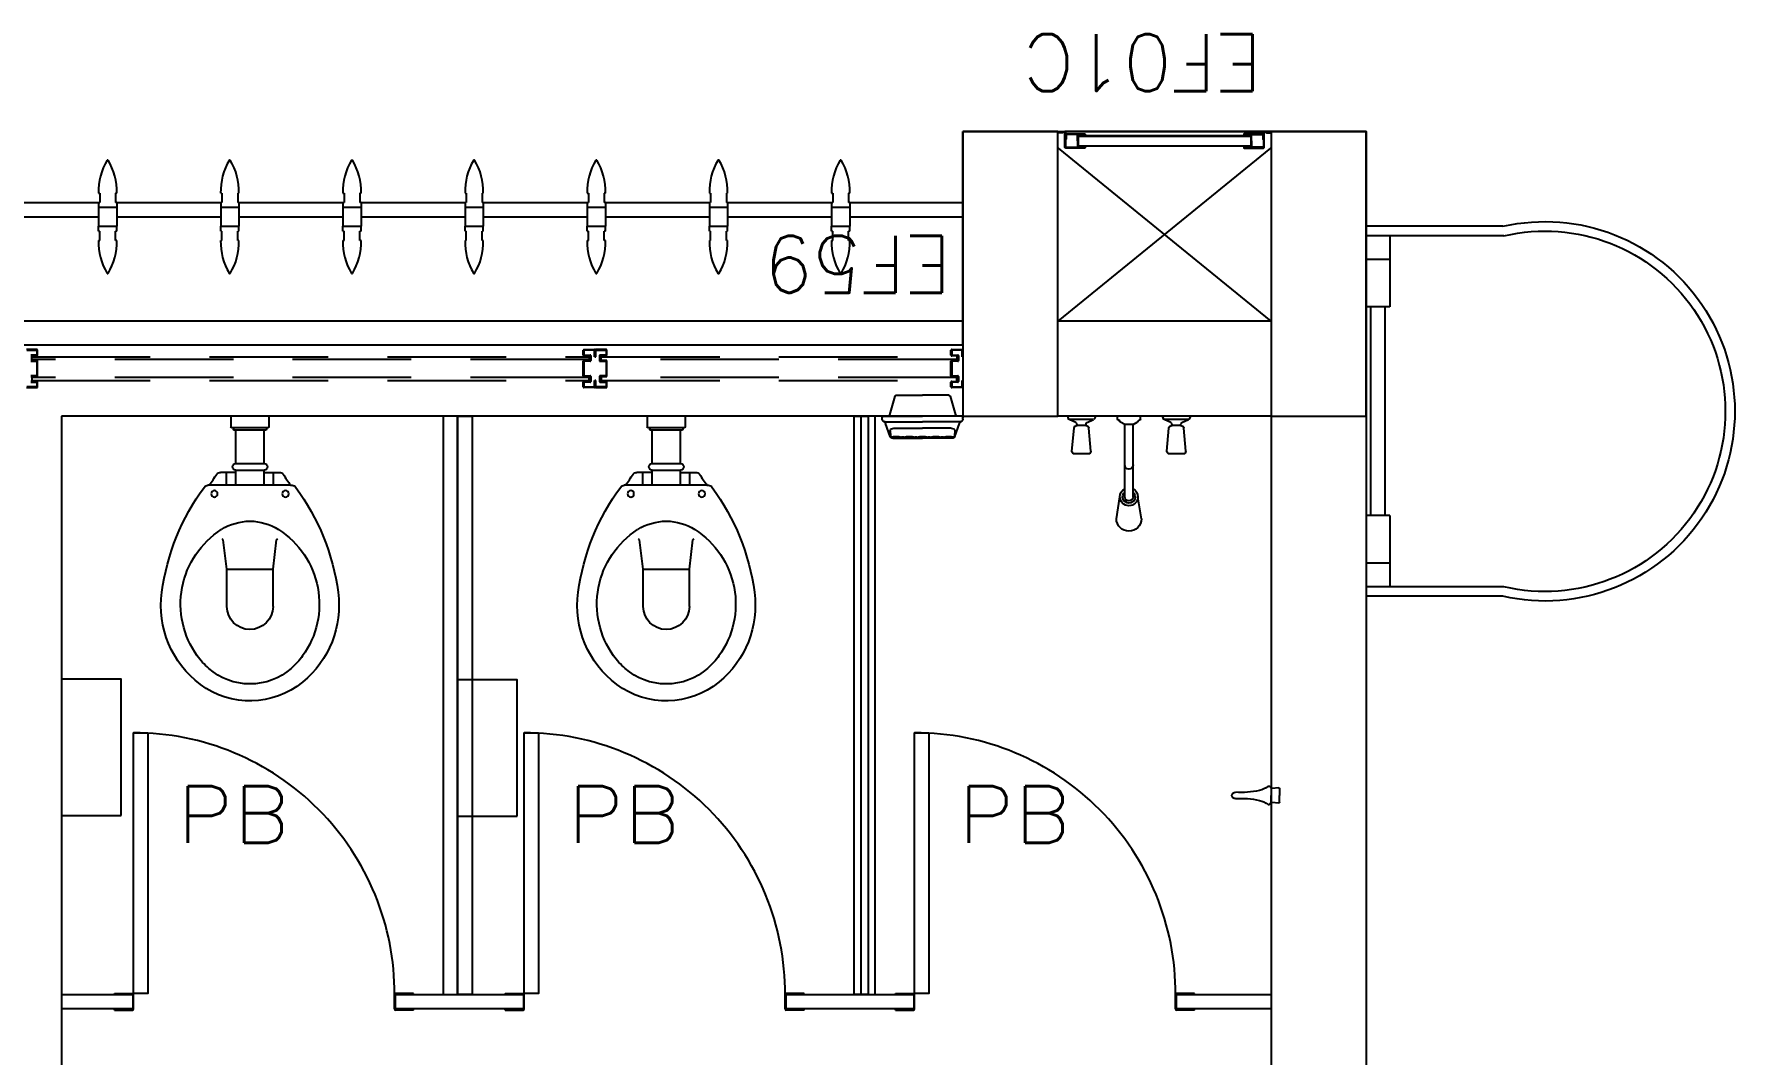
# Model space of a CAD drawing. Header units: millimetres. Extents: x 2046 to 2564, y 885 to 1120.
# Drawn here: x 2274.904 to 2278.511, y 936.356 to 938.507 of the extents above; entities that cross this region are included whole.
import ezdxf

# ---------------------------------------------------------------- set-up
doc = ezdxf.new("R2010")
doc.units = ezdxf.units.MM
doc.header["$LTSCALE"] = 10
doc.linetypes.add('HIDDEN', pattern=[0.375, 0.25, -0.125])
for name, color, linetype in [('AR-ALV', 2, 'Continuous'), ('AR-BRISES', 2, 'Continuous'), ('AR-DIVISÓRIAS', 2, 'Continuous'), ('AR-ESQ', 1, 'Continuous'), ('AR-ESTC', 3, 'Continuous'), ('AR-LOUCAS', 1, 'Continuous'), ('AR-LOUÇAS', 1, 'Continuous'), ('AR-PORTA', 1, 'Continuous'), ('AR-SHAFT', 1, 'Continuous'), ('BR-PAINEL', 1, 'Continuous'), ('BR-SUPORTE', 1, 'Continuous'), ('DT-ESQ-PERFIL CADEIRA-C', 2, 'Continuous'), ('DT-ESQ-PERFIL CADEIRA-V', 1, 'Continuous'), ('DT-ESQ-VENEZIANA-C', 1, 'Continuous'), ('DT-ESQ-VENEZIANA-V', 1, 'Continuous'), ('DT-ESQ-VIDRO-PROJ', 1, 'HIDDEN'), ('DT-TXTESQ', 2, 'Continuous'), ('DT-TXTMOD', 1, 'Continuous'), ('DV- VISTA', 2, 'Continuous'), ('DV-TEXTO', 2, 'Continuous'), ('EQUIPAMENTO', 2, 'Continuous'), ('mov', 1, 'Continuous'), ('PM-TXT', 2, 'Continuous'), ('pm1', 2, 'Continuous'), ('pm2', 1, 'Continuous'), ('WC1', 1, 'Continuous'), ('WC2', 1, 'Continuous'), ('WC3', 1, 'Continuous')]:
    doc.layers.add(name, color=color, linetype=linetype)
doc.styles.add('S10', font='simplex.shx', dxfattribs={"height": 0.1})
doc.styles.add('S12', font='simplex.shx', dxfattribs={"width": 1.1, "height": 0.12})

# ---------------------------------------------------------------- blocks, each defined once
blk = doc.blocks.new('BR-MODULO8')
at = {"layer": 'BR-PAINEL'}
for p, q in [((-1.8217, 0.27), (-1.8192, 0.27)), ((-1.8192, 0.27), (-1.8192, 0.25)), ((-1.7858, 0.27), (-1.7858, 0.25)), ((-1.7833, 0.27), (-1.7858, 0.27)), ((-1.5642, 0.27), (-1.5617, 0.27)), ((-1.5617, 0.27), (-1.5617, 0.25)), ((-1.5283, 0.27), (-1.5283, 0.25)), ((-1.5258, 0.27), (-1.5283, 0.27)), ((-1.3067, 0.27), (-1.3042, 0.27)), ((-1.3042, 0.27), (-1.3042, 0.25)), ((-1.2708, 0.27), (-1.2708, 0.25)), ((-1.2683, 0.27), (-1.2708, 0.27)), ((-1.0492, 0.27), (-1.0467, 0.27)), ((-1.0467, 0.27), (-1.0467, 0.25)), ((-1.0133, 0.27), (-1.0133, 0.25)), ((-1.0108, 0.27), (-1.0133, 0.27)), ((-0.7917, 0.27), (-0.7892, 0.27)), ((-0.7892, 0.27), (-0.7892, 0.25)), ((-0.7558, 0.27), (-0.7558, 0.25)), ((-0.7533, 0.27), (-0.7558, 0.27)), ((-0.5342, 0.27), (-0.5317, 0.27)), ((-0.5317, 0.27), (-0.5317, 0.25)), ((-0.4958, 0.27), (-0.4983, 0.27)), ((-0.4983, 0.27), (-0.4983, 0.25)), ((-0.2767, 0.27), (-0.2742, 0.27)), ((-0.2742, 0.27), (-0.2742, 0.25)), ((-0.2408, 0.27), (-0.2408, 0.25)), ((-0.2383, 0.27), (-0.2408, 0.27)), ((-1.8217, 0.25), (-1.8217, 0.24)), ((-1.8217, 0.25), (-1.8192, 0.25)), ((-1.8217, 0.24), (-1.7833, 0.24)), ((-1.8217, 0.24), (-1.8217, 0.2)), ((-1.7833, 0.25), (-1.7858, 0.25)), ((-1.7833, 0.25), (-1.7833, 0.24)), ((-1.7833, 0.24), (-1.7833, 0.2)), ((-1.5642, 0.25), (-1.5642, 0.24)), ((-1.5642, 0.25), (-1.5617, 0.25)), ((-1.5642, 0.24), (-1.5258, 0.24)), ((-1.5642, 0.24), (-1.5642, 0.2)), ((-1.5258, 0.25), (-1.5283, 0.25)), ((-1.5258, 0.25), (-1.5258, 0.24)), ((-1.5258, 0.24), (-1.5258, 0.2)), ((-1.3067, 0.25), (-1.3067, 0.24)), ((-1.3067, 0.25), (-1.3042, 0.25)), ((-1.3067, 0.24), (-1.2683, 0.24)), ((-1.3067, 0.24), (-1.3067, 0.2)), ((-1.2683, 0.25), (-1.2708, 0.25)), ((-1.2683, 0.25), (-1.2683, 0.24)), ((-1.2683, 0.24), (-1.2683, 0.2)), ((-1.0492, 0.25), (-1.0492, 0.24)), ((-1.0492, 0.25), (-1.0467, 0.25)), ((-1.0492, 0.24), (-1.0108, 0.24)), ((-1.0492, 0.24), (-1.0492, 0.2)), ((-1.0108, 0.25), (-1.0133, 0.25)), ((-1.0108, 0.25), (-1.0108, 0.24)), ((-1.0108, 0.24), (-1.0108, 0.2)), ((-0.7917, 0.25), (-0.7917, 0.24)), ((-0.7917, 0.25), (-0.7892, 0.25)), ((-0.7917, 0.24), (-0.7533, 0.24)), ((-0.7917, 0.24), (-0.7917, 0.2)), ((-0.7533, 0.25), (-0.7558, 0.25)), ((-0.7533, 0.25), (-0.7533, 0.24)), ((-0.7533, 0.24), (-0.7533, 0.2)), ((-0.5342, 0.25), (-0.5317, 0.25)), ((-0.5342, 0.25), (-0.5342, 0.24)), ((-0.5342, 0.24), (-0.5342, 0.2)), ((-0.5342, 0.24), (-0.4958, 0.24)), ((-0.4958, 0.25), (-0.4983, 0.25)), ((-0.4958, 0.25), (-0.4958, 0.24)), ((-0.4958, 0.24), (-0.4958, 0.2)), ((-0.2767, 0.25), (-0.2767, 0.24)), ((-0.2767, 0.25), (-0.2742, 0.25)), ((-0.2767, 0.24), (-0.2383, 0.24)), ((-0.2767, 0.24), (-0.2767, 0.2)), ((-0.2383, 0.25), (-0.2408, 0.25)), ((-0.2383, 0.25), (-0.2383, 0.24)), ((-0.2383, 0.24), (-0.2383, 0.2)), ((-1.8217, 0.2), (-1.7833, 0.2)), ((-1.8217, 0.19), (-1.8217, 0.2)), ((-1.8217, 0.19), (-1.8192, 0.19)), ((-1.8192, 0.17), (-1.8192, 0.19)), ((-1.7833, 0.19), (-1.7858, 0.19)), ((-1.7858, 0.17), (-1.7858, 0.19)), ((-1.7833, 0.19), (-1.7833, 0.2)), ((-1.5642, 0.2), (-1.5258, 0.2)), ((-1.5642, 0.19), (-1.5642, 0.2)), ((-1.5642, 0.19), (-1.5617, 0.19)), ((-1.5617, 0.17), (-1.5617, 0.19)), ((-1.5258, 0.19), (-1.5283, 0.19)), ((-1.5283, 0.17), (-1.5283, 0.19)), ((-1.5258, 0.19), (-1.5258, 0.2)), ((-1.3067, 0.2), (-1.2683, 0.2)), ((-1.3067, 0.19), (-1.3067, 0.2)), ((-1.3067, 0.19), (-1.3042, 0.19)), ((-1.3042, 0.17), (-1.3042, 0.19)), ((-1.2683, 0.19), (-1.2708, 0.19)), ((-1.2708, 0.17), (-1.2708, 0.19)), ((-1.2683, 0.19), (-1.2683, 0.2)), ((-1.0492, 0.2), (-1.0108, 0.2)), ((-1.0492, 0.19), (-1.0492, 0.2)), ((-1.0492, 0.19), (-1.0467, 0.19)), ((-1.0467, 0.17), (-1.0467, 0.19)), ((-1.0108, 0.19), (-1.0133, 0.19)), ((-1.0133, 0.17), (-1.0133, 0.19)), ((-1.0108, 0.19), (-1.0108, 0.2)), ((-0.7917, 0.2), (-0.7533, 0.2)), ((-0.7917, 0.19), (-0.7917, 0.2)), ((-0.7917, 0.19), (-0.7892, 0.19)), ((-0.7892, 0.17), (-0.7892, 0.19)), ((-0.7533, 0.19), (-0.7558, 0.19)), ((-0.7558, 0.17), (-0.7558, 0.19)), ((-0.7533, 0.19), (-0.7533, 0.2)), ((-0.5342, 0.19), (-0.5342, 0.2)), ((-0.5342, 0.2), (-0.4958, 0.2)), ((-0.5342, 0.19), (-0.5317, 0.19)), ((-0.5317, 0.17), (-0.5317, 0.19)), ((-0.4983, 0.17), (-0.4983, 0.19)), ((-0.4958, 0.19), (-0.4983, 0.19)), ((-0.4958, 0.19), (-0.4958, 0.2)), ((-0.2767, 0.2), (-0.2383, 0.2)), ((-0.2767, 0.19), (-0.2767, 0.2)), ((-0.2767, 0.19), (-0.2742, 0.19)), ((-0.2742, 0.17), (-0.2742, 0.19)), ((-0.2383, 0.19), (-0.2408, 0.19)), ((-0.2408, 0.17), (-0.2408, 0.19)), ((-0.2383, 0.19), (-0.2383, 0.2)), ((-1.8217, 0.17), (-1.8192, 0.17)), ((-1.7833, 0.17), (-1.7858, 0.17)), ((-1.5642, 0.17), (-1.5617, 0.17)), ((-1.5258, 0.17), (-1.5283, 0.17)), ((-1.3067, 0.17), (-1.3042, 0.17)), ((-1.2683, 0.17), (-1.2708, 0.17)), ((-1.0492, 0.17), (-1.0467, 0.17)), ((-1.0108, 0.17), (-1.0133, 0.17)), ((-0.7917, 0.17), (-0.7892, 0.17)), ((-0.7533, 0.17), (-0.7558, 0.17)), ((-0.5342, 0.17), (-0.5317, 0.17)), ((-0.4958, 0.17), (-0.4983, 0.17)), ((-0.2767, 0.17), (-0.2742, 0.17)), ((-0.2383, 0.17), (-0.2408, 0.17))]:
    blk.add_line(p, q, dxfattribs=at)
for centre, radius, start, end in [((-1.6967, 0.2739), 0.1251, 148.4721, 181.772), ((-1.8025, 0.3387), 0.001, 37.1012, 142.8988), ((-1.9083, 0.2739), 0.1251, 358.228, 31.5279), ((-1.4392, 0.2739), 0.1251, 148.4721, 181.772), ((-1.545, 0.3387), 0.001, 37.1012, 142.8988), ((-1.6508, 0.2739), 0.1251, 358.228, 31.5279), ((-1.1817, 0.2739), 0.1251, 148.4721, 181.772), ((-1.2875, 0.3387), 0.001, 37.1012, 142.8988), ((-1.3933, 0.2739), 0.1251, 358.228, 31.5279), ((-0.9242, 0.2739), 0.1251, 148.4721, 181.772), ((-1.03, 0.3387), 0.001, 37.1012, 142.8988), ((-1.1358, 0.2739), 0.1251, 358.228, 31.5279), ((-0.6667, 0.2739), 0.1251, 148.4721, 181.772), ((-0.7725, 0.3387), 0.001, 37.1012, 142.8988), ((-0.8783, 0.2739), 0.1251, 358.228, 31.5279), ((-0.4092, 0.2739), 0.1251, 148.4721, 181.772), ((-0.515, 0.3387), 0.001, 37.1012, 142.8988), ((-0.6208, 0.2739), 0.1251, 358.228, 31.5279), ((-0.1517, 0.2739), 0.1251, 148.4721, 181.772), ((-0.2575, 0.3387), 0.001, 37.1012, 142.8988), ((-0.3633, 0.2739), 0.1251, 358.228, 31.5279), ((-1.6967, 0.1661), 0.1251, 178.228, 211.5279), ((-1.9083, 0.1661), 0.1251, 328.4721, 1.772), ((-1.4392, 0.1661), 0.1251, 178.228, 211.5279), ((-1.6508, 0.1661), 0.1251, 328.4721, 1.772), ((-1.1817, 0.1661), 0.1251, 178.228, 211.5279), ((-1.3933, 0.1661), 0.1251, 328.4721, 1.772), ((-0.9242, 0.1661), 0.1251, 178.228, 211.5279), ((-1.1358, 0.1661), 0.1251, 328.4721, 1.772), ((-0.6667, 0.1661), 0.1251, 178.228, 211.5279), ((-0.8783, 0.1661), 0.1251, 328.4721, 1.772), ((-0.4092, 0.1661), 0.1251, 178.228, 211.5279), ((-0.6208, 0.1661), 0.1251, 328.4721, 1.772), ((-0.1517, 0.1661), 0.1251, 178.228, 211.5279), ((-0.3633, 0.1661), 0.1251, 328.4721, 1.772), ((-1.8025, 0.1013), 0.001, 217.1012, 322.8988), ((-1.545, 0.1013), 0.001, 217.1012, 322.8988), ((-1.2875, 0.1013), 0.001, 217.1012, 322.8988), ((-1.03, 0.1013), 0.001, 217.1012, 322.8988), ((-0.7725, 0.1013), 0.001, 217.1012, 322.8988), ((-0.515, 0.1013), 0.001, 217.1012, 322.8988), ((-0.2575, 0.1013), 0.001, 217.1012, 322.8988)]:
    blk.add_arc(centre, radius, start, end, dxfattribs=at)
at = {"layer": 'BR-SUPORTE'}
for p, q in [((-2.0408, 0.25), (-1.8192, 0.25)), ((-2.0408, 0.22), (-1.8217, 0.22)), ((-1.7833, 0.25), (-1.5617, 0.25)), ((-1.7833, 0.22), (-1.5642, 0.22)), ((-1.5258, 0.25), (-1.3042, 0.25)), ((-1.5258, 0.22), (-1.3067, 0.22)), ((-1.2683, 0.25), (-1.0467, 0.25)), ((-1.2683, 0.22), (-1.0492, 0.22)), ((-1.0108, 0.25), (-0.7892, 0.25)), ((-1.0108, 0.22), (-0.7917, 0.22)), ((-0.7533, 0.25), (-0.5317, 0.25)), ((-0.7533, 0.22), (-0.5342, 0.22)), ((-0.4958, 0.25), (-0.2742, 0.25)), ((-0.4958, 0.22), (-0.2767, 0.22)), ((-0.2383, 0.25), (0, 0.25)), ((-0.2383, 0.22), (0, 0.22))]:
    blk.add_line(p, q, dxfattribs=at)
blk = doc.blocks.new('CABD-01p')
at = {"layer": 'WC1', "linetype": 'Continuous', "ltscale": 2.5}
for p, q in [((-0.016, 0.0155), (-0.0146, 0.0017)), ((-0.0149, 0), (0, 0)), ((-0.0142, 0.0175), (0, 0.0175)), ((0.0142, 0.0175), (0, 0.0175)), ((0.0149, 0), (0, 0)), ((0.016, 0.0155), (0.0146, 0.0017)), ((-0.0186, -0.0025), (-0.0159, -0.0009)), ((0.0186, -0.0025), (0.0159, -0.0009))]:
    blk.add_line(p, q, dxfattribs=at)
for centre, radius, start, end in [((-0.0142, 0.0157), 0.0018, 91.2466, 185.8606), ((-0.0173, 0.0014), 0.00271, 301.0917, 5.6913), ((0.0142, 0.0157), 0.0018, 354.1394, 88.7534), ((0.0173, 0.0014), 0.0027, 174.0971, 238.7968), ((-0.0172, -0.0049), 0.0027, 121.1387, 218.6898), ((-0.0544, -0.0346), 0.0449, 12.3103, 38.6321), ((-0.1863, -0.0635), 0.18, 356.1294, 12.3598), ((0.1863, -0.0635), 0.18, 167.6402, 183.8706), ((0.0544, -0.0346), 0.0449, 141.3679, 167.6897), ((0.0172, -0.0049), 0.0027, 321.3102, 58.8613), ((0, -0.0762), 0.00675, 176.1474, 269.4678), ((0, -0.0762), 0.00675, 270.5322, 3.8526)]:
    blk.add_arc(centre, radius, start, end, dxfattribs=at)
blk = doc.blocks.new('DV4')
at = {"layer": 'DV- VISTA'}
blk.add_lwpolyline([(0.03, 0), (0.03, -1.22), (0, -1.22), (0, 0)], close=True, dxfattribs=at)
at = {"layer": 'DV-TEXTO', "style": 'S12'}
for tag, p, flags in [('ACABAMENTO', (0.3815, -0.3084), 3), ('CANTONEIRA', (0.5815, -0.3084), 3), ('DIVISÓRIA', (-0.0185, -0.3084), 2), ('TAMANHO', (0.1815, -0.3084), 3)]:
    blk.add_attdef(tag, p, '', height=0.12, rotation=90, dxfattribs=dict(at, flags=flags))
blk = doc.blocks.new('SBNT-01p')
at = {"layer": 'WC1', "linetype": 'Continuous', "ltscale": 2.5}
for p, q in [((-0.0581, 0.0418), (-0.0694, 0.0022)), ((-0.0552, 0.044), (0, 0.044)), ((0.0552, 0.044), (0, 0.044)), ((0.0581, 0.0418), (0.0694, 0.0022)), ((-0.0851, -0.006), (-0.0851, -0.004)), ((-0.0811, 0), (-0.0723, 0)), ((-0.0791, -0.012), (0, -0.012)), ((-0.0684, -0.043), (-0.0777, -0.016)), ((-0.0723, 0), (0, 0)), ((-0.0682, -0.0311), (-0.0674, -0.0415)), ((-0.0607, -0.026), (0, -0.026)), ((0.0723, 0), (0, 0)), ((0.0791, -0.012), (0, -0.012)), ((0.0607, -0.026), (0, -0.026)), ((0.0682, -0.0311), (0.0674, -0.0415)), ((0.0684, -0.043), (0.0777, -0.016)), ((0.0811, 0), (0.0723, 0)), ((0.0851, -0.006), (0.0851, -0.004)), ((-0.0628, -0.047), (0, -0.047)), ((0.0628, -0.047), (0, -0.047))]:
    blk.add_line(p, q, dxfattribs=at)
for centre, radius, start, end in [((-0.0552, 0.041), 0.00301, 90.1551, 164.1481), ((0.0552, 0.041), 0.00301, 15.8018, 89.8435), ((-0.081, -0.004), 0.00401, 90.1428, 180), ((-0.0723, 0.003), 0.00299, 269.9005, 344.0925), ((0.0723, 0.003), 0.003, 195.9572, 270.1008), ((-0.0791, -0.006), 0.006, 178.1828, 270.0649), ((-0.0853, -0.0186), 0.008, 19.0332, 63.6886), ((-0.0642, -0.0307), 0.004, 111.8465, 186.4416), ((-0.0607, -0.0395), 0.0135, 90.138, 111.9015), ((0.0607, -0.0395), 0.0135, 68.2235, 89.9698), ((0.0642, -0.0307), 0.004, 353.5122, 68.1432), ((0.0853, -0.0186), 0.008, 116.3192, 161.0393), ((0.0791, -0.006), 0.006, 269.9351, 1.8172), ((0.081, -0.004), 0.00401, 360, 89.8536), ((-0.0628, -0.041), 0.00599, 198.9151, 270.0458), ((-0.0614, -0.041), 0.006, 184.2344, 269.98), ((0.0614, -0.041), 0.006, 270.0199, 355.7005), ((0.0628, -0.041), 0.00599, 269.9505, 341.0588)]:
    blk.add_arc(centre, radius, start, end, dxfattribs=at)
at = {"layer": 'WC2', "linetype": 'Continuous', "ltscale": 2.5}
for centre, radius, start, end in [((-0.056, -0.093), 0.05, 76.4972, 101.9921), ((-0.042, -0.0348), 0.00987, 256.368, 283.7343), ((-0.028, -0.093), 0.05, 76.4973, 103.482), ((-0.014, -0.0348), 0.00987, 256.368, 283.7343), ((0.0001, -0.0935), 0.0506, 90.1604, 103.5085), ((-0.0001, -0.0935), 0.0506, 76.5339, 89.8802), ((0.014, -0.0348), 0.00987, 256.368, 283.7343), ((0.028, -0.093), 0.05, 76.4973, 103.482), ((0.042, -0.0348), 0.00987, 256.368, 283.7343), ((0.056, -0.0931), 0.0501, 77.876, 103.4612)]:
    blk.add_arc(centre, radius, start, end, dxfattribs=at)
blk = doc.blocks.new('PPLR-01p')
at = {"layer": 'WC1'}
blk.add_lwpolyline([(-0.1435, 0.126), (0.1435, 0.126), (0.1435, 0), (-0.1435, 0), (-0.1435, 0.126)], dxfattribs=at)
blk = doc.blocks.new('escada tipo marinheiro')
at = {"layer": 'EQUIPAMENTO'}
for p, q in [((-0.3382, 0.0101), (-0.05, 0.0101)), ((-0.05, 0.0101), (-0.05, -0.16)), ((-0.3405, -0.01), (-0.05, -0.01)), ((-0.1, -0.01), (-0.1, -0.16)), ((-0.1, -0.06), (-0.05, -0.06)), ((-0.1, -0.16), (-0.05, -0.16)), ((-0.09, -0.6), (-0.09, -0.16)), ((-0.06, -0.6), (-0.06, -0.16)), ((-0.1, -0.6), (-0.05, -0.6)), ((-0.1, -0.6), (-0.1, -0.75)), ((-0.05, -0.6), (-0.05, -0.77)), ((-0.1, -0.7), (-0.05, -0.7)), ((-0.3405, -0.75), (-0.05, -0.75)), ((-0.3382, -0.77), (-0.05, -0.77))]:
    blk.add_line(p, q, dxfattribs=at)
for radius, start, end in [(0.4, 77.1777, 282.8223), (0.38, 76.8427, 283.1573)]:
    blk.add_arc((-0.427, -0.38), radius, start, end, dxfattribs=at)
blk = doc.blocks.new('CHVR-01P')
at = {"layer": 'WC1'}
for p, q in [((-0.08, 0.114), (-0.08, 0.086)), ((-0.074, 0.12), (-0.0254, 0.1155)), ((-0.02, 0.1096), (-0.0176, 0.1096)), ((-0.0139, 0.1119), (-0.0077, 0.1257)), ((-0.0015, 0.129), (-0.0052, 0.1279)), ((-0.074, 0.08), (-0.0254, 0.0845)), ((-0.02, 0.0904), (-0.0176, 0.0904)), ((-0.0139, 0.0881), (-0.0077, 0.0743)), ((-0.0015, 0.071), (-0.0052, 0.0721)), ((-0.2165, 0.0264), (-0.1704, 0.0189)), ((-0.1704, 0.0088), (-0.1537, 0.0088)), ((-0.1537, 0.0088), (-0.0176, 0.0088)), ((-0.0176, 0.0088), (-0.0133, 0.0174)), ((-0.0131, 0.0178), (-0.0132, 0.0176)), ((-0.0126, 0.0182), (-0.0088, 0.0206)), ((-0.0088, 0.0222), (-0.0088, 0.0206)), ((-0.0068, 0.0242), (0, 0.0242)), ((-0.2165, -0.0264), (-0.1704, -0.0189)), ((-0.1704, -0.0088), (-0.1537, -0.0088)), ((-0.1537, -0.0088), (-0.0176, -0.0088)), ((-0.0176, -0.0088), (-0.0133, -0.0174)), ((-0.0131, -0.0178), (-0.0132, -0.0176)), ((-0.0126, -0.0182), (-0.0088, -0.0206)), ((-0.0088, -0.0206), (-0.0088, -0.0222)), ((-0.0068, -0.0242), (0, -0.0242)), ((-0.0015, -0.071), (-0.0052, -0.0721)), ((-0.08, -0.086), (-0.08, -0.114)), ((-0.074, -0.08), (-0.0254, -0.0845)), ((-0.02, -0.0904), (-0.0176, -0.0904)), ((-0.0139, -0.0881), (-0.0077, -0.0743)), ((-0.074, -0.12), (-0.0254, -0.1155)), ((-0.02, -0.1096), (-0.0176, -0.1096)), ((-0.0139, -0.1119), (-0.0077, -0.1257)), ((-0.0015, -0.129), (-0.0052, -0.1279))]:
    blk.add_line(p, q, dxfattribs=at)
for centre, radius, start, end in [((-0.074, 0.114), 0.006, 90, 180), ((-0.026, 0.1096), 0.006, 0, 84.4007), ((-0.0176, 0.1136), 0.004, 270, 335.6127), ((-0.004, 0.1241), 0.004, 107.5303, 155.6127), ((-0.001, 0.1282), 0.001, 0, 122.0054), ((-0.074, 0.086), 0.006, 180, 270), ((-0.026, 0.0904), 0.006, 275.5993, 0), ((-0.0176, 0.0864), 0.004, 24.3873, 90), ((-0.004, 0.0759), 0.004, 204.3873, 252.4697), ((-0.001, 0.0718), 0.001, 237.9946, 0), ((0, 0.07), 0.000002, 180, 270), ((-0.2165, 0), 0.0264, 90, 270), ((-0.1704, 0), 0.0189, 90, 270), ((-0.1704, 0), 0.0088, 90, 270), ((-0.1704, 0), 0.0189, 27.7177, 90), ((-0.0115, 0.0165), 0.002, 122.7806, 153.4349), ((-0.0068, 0.0222), 0.002, 90, 180), ((-0.1704, 0), 0.0189, 270, 332.2823), ((-0.0115, -0.0165), 0.002, 206.5651, 237.2194), ((-0.0068, -0.0222), 0.002, 180, 270), ((-0.004, -0.0759), 0.004, 107.5303, 155.6127), ((-0.001, -0.0718), 0.001, 0, 122.0054), ((-0.074, -0.086), 0.006, 90, 180), ((-0.026, -0.0904), 0.006, 0, 84.4007), ((-0.0176, -0.0864), 0.004, 270, 335.6127), ((-0.074, -0.114), 0.006, 180, 270), ((-0.026, -0.1096), 0.006, 275.5993, 0), ((-0.0176, -0.1136), 0.004, 24.3873, 90), ((-0.004, -0.1241), 0.004, 204.3873, 252.4697), ((-0.001, -0.1282), 0.001, 237.9946, 0), ((0, -0.13), 0.000002, 180, 270)]:
    blk.add_arc(centre, radius, start, end, dxfattribs=at)
at = {"layer": 'WC2'}
for p, q in [((-0.02, 0.1096), (-0.02, 0.0904)), ((-0.0077, 0.1257), (-0.0077, 0.0743)), ((-0.0176, 0.0088), (-0.0176, -0.0088)), ((-0.02, -0.0904), (-0.02, -0.1096)), ((-0.0077, -0.0743), (-0.0077, -0.1257))]:
    blk.add_line(p, q, dxfattribs=at)
for centre, radius, start, end in [((-0.1704, 0), 0.0132, 41.8103, 318.1897), ((-0.1031, 0), 0.0088, 90, 270)]:
    blk.add_arc(centre, radius, start, end, dxfattribs=at)
blk = doc.blocks.new('DV12')
at = {"layer": 'DV- VISTA'}
blk.add_lwpolyline([(0.03, 0.2), (0.03, 0), (0, 0), (0, 0.2)], close=True, dxfattribs=at)
at = {"layer": 'DV-TEXTO', "style": 'S12'}
for tag, p, flags in [('ACABAMENTO', (0.3798, -0.0006), 3), ('CANTONEIRA', (0.5798, -0.0006), 3), ('DIVISÓRIA', (-0.0202, -0.0006), 2), ('TAMANHO', (0.1798, -0.0006), 3)]:
    blk.add_attdef(tag, p, '', height=0.12, rotation=90, dxfattribs=dict(at, flags=flags))
blk = doc.blocks.new('DV9')
at = {"layer": 'DV- VISTA'}
blk.add_lwpolyline([(0.27, -0.03), (0, -0.03), (0, 0), (0.27, 0)], close=True, dxfattribs=at)
at = {"layer": 'DV-TEXTO', "style": 'S12'}
for tag, p, flags in [('DIVISÓRIA', (0.0161, 0.0342), 2), ('TAMANHO', (0.0161, -0.1658), 3), ('ACABAMENTO', (0.0161, -0.3658), 3), ('CANTONEIRA', (0.0161, -0.5658), 3)]:
    blk.add_attdef(tag, p, '', height=0.12, dxfattribs=dict(at, flags=flags))
blk = doc.blocks.new('DV3')
at = {"layer": 'DV- VISTA'}
blk.add_lwpolyline([(0.03, 0), (0.03, -0.15), (0, -0.15), (0, 0)], close=True, dxfattribs=at)
at = {"layer": 'DV-TEXTO', "style": 'S12'}
for tag, p, flags in [('ACABAMENTO', (0.3798, -0.2006), 3), ('CANTONEIRA', (0.5798, -0.2006), 3), ('DIVISÓRIA', (-0.0202, -0.2006), 2), ('TAMANHO', (0.1798, -0.2006), 3)]:
    blk.add_attdef(tag, p, '', height=0.12, rotation=90, dxfattribs=dict(at, flags=flags))
blk = doc.blocks.new('pb55-gr-01p')
at = {"layer": 'mov'}
blk.add_arc((0.0015, 0.0172), 0.55, 359.7335, 90, dxfattribs=at)
at = {"layer": 'pm1'}
blk.add_lwpolyline([(0.0315, 0.5673), (0.0315, 0.0172), (0.0015, 0.0172), (0.0015, 0.5673)], close=True, dxfattribs=at)
at = {"layer": 'pm2'}
for p, q in [((-0.0385, 0.0172), (-0.0008, 0.0172)), ((-0.0385, 0.0158), (-0.0385, 0.0172)), ((-0.0008, 0.0158), (-0.0385, 0.0158)), ((0, 0.015), (0, -0.015)), ((0.0015, -0.0152), (0.0015, 0.015)), ((0.5515, -0.0152), (0.5515, 0.015)), ((0.553, 0.015), (0.553, -0.015)), ((0.5915, 0.0172), (0.5537, 0.0172)), ((0.5537, 0.0158), (0.5915, 0.0158)), ((0.5915, 0.0158), (0.5915, 0.0172)), ((-0.001, -0.016), (-0.0385, -0.016)), ((-0.0385, -0.0175), (-0.0385, -0.016)), ((-0.0385, -0.0175), (-0.0008, -0.0175)), ((0.5915, -0.0175), (0.5537, -0.0175)), ((0.554, -0.016), (0.5915, -0.016)), ((0.5915, -0.0175), (0.5915, -0.016))]:
    blk.add_line(p, q, dxfattribs=at)
for centre, radius, start, end in [((-0.0008, 0.015), 0.00225, 0, 90), ((-0.0008, 0.015), 0.00075, 0, 90), ((0.5537, 0.015), 0.00225, 90, 180), ((0.5537, 0.015), 0.00075, 90, 180), ((-0.001, -0.015), 0.001, 270, 0), ((-0.0008, -0.0152), 0.00225, 270, 0), ((0.5537, -0.0152), 0.00225, 180, 270), ((0.554, -0.015), 0.001, 180, 270)]:
    blk.add_arc(centre, radius, start, end, dxfattribs=at)
at = {"layer": 'PM-TXT', "style": 'S12', "width": 1.1}
blk.add_attdef('PM', (0.0929, 0.3347), '', height=0.12, dxfattribs=at)
at = {"layer": 'PM-TXT', "style": 'S12', "width": 1.1, "flags": 1}
for tag, p in [('LARGURA', (0.0929, 0.1347)), ('GRANITO', (0.0929, -0.0653)), ('VISOR', (0.0929, -0.2653)), ('FERRAGEM', (0.0929, -0.4653))]:
    blk.add_attdef(tag, p, '', height=0.12, dxfattribs=at)
blk = doc.blocks.new('EF59-P')
at = {"layer": 'DT-ESQ-VIDRO-PROJ', "ltscale": 0.1}
for points in [[(0.025, -0.1285), (0.025, -0.1385, -0.414214), (0.0235, -0.14), (0.0015, -0.14, -0.414214), (0, -0.1385), (0, -0.125), (0.0015, -0.125), (0.0015, -0.138, 0.414214), (0.002, -0.1385), (0.023, -0.1385, 0.414214), (0.0235, -0.138), (0.0235, -0.1285), (0.0105, -0.1285, -0.414214), (0.009, -0.127), (0.009, -0.117, -0.414214), (0.0105, -0.1155), (0.0235, -0.1155), (0.0235, -0.0845), (0.0105, -0.0845, -0.414214), (0.009, -0.083), (0.009, -0.073, -0.414214), (0.0105, -0.0715), (0.0235, -0.0715), (0.0235, -0.062, 0.414214), (0.023, -0.0615), (0.002, -0.0615, 0.414214), (0.0015, -0.062), (0.0015, -0.075), (0, -0.075), (0, -0.0615, -0.414214), (0.0015, -0.06), (0.0235, -0.06, -0.414214), (0.025, -0.0615), (0.025, -0.0715, -0.414214), (0.0235, -0.073), (0.0105, -0.073), (0.0105, -0.083), (0.0235, -0.083), (0.0235, -0.083, -0.414214), (0.025, -0.0845), (0.025, -0.1155, -0.414214), (0.0235, -0.117), (0.0235, -0.117), (0.0105, -0.117), (0.0105, -0.127), (0.0235, -0.127, -0.414214)], [(0.75, -0.1285), (0.75, -0.1385, 0.414214), (0.7515, -0.14), (0.7735, -0.14, 0.414214), (0.775, -0.1385), (0.775, -0.125), (0.7735, -0.125), (0.7735, -0.138, -0.414214), (0.773, -0.1385), (0.752, -0.1385, -0.414214), (0.7515, -0.138), (0.7515, -0.1285), (0.7645, -0.1285, 0.414214), (0.766, -0.127), (0.766, -0.117, 0.414214), (0.7645, -0.1155), (0.7515, -0.1155), (0.7515, -0.0845), (0.7645, -0.0845, 0.414214), (0.766, -0.083), (0.766, -0.073, 0.414214), (0.7645, -0.0715), (0.7515, -0.0715), (0.7515, -0.062, -0.414214), (0.752, -0.0615), (0.773, -0.0615, -0.414214), (0.7735, -0.062), (0.7735, -0.075), (0.775, -0.075), (0.775, -0.0615, 0.414214), (0.7735, -0.06), (0.7515, -0.06, 0.414214), (0.75, -0.0615), (0.75, -0.0715, 0.414214), (0.7515, -0.073), (0.7645, -0.073), (0.7645, -0.083), (0.7515, -0.083), (0.7515, -0.083, 0.414214), (0.75, -0.0845), (0.75, -0.1155, 0.414214), (0.7515, -0.117), (0.7515, -0.117), (0.7645, -0.117), (0.7645, -0.127), (0.7515, -0.127, 0.414214)], [(0.8, -0.1285), (0.8, -0.1385, -0.414214), (0.7985, -0.14), (0.7765, -0.14, -0.414214), (0.775, -0.1385), (0.775, -0.125), (0.7765, -0.125), (0.7765, -0.138, 0.414214), (0.777, -0.1385), (0.798, -0.1385, 0.414214), (0.7985, -0.138), (0.7985, -0.1285), (0.7855, -0.1285, -0.414214), (0.784, -0.127), (0.784, -0.117, -0.414214), (0.7855, -0.1155), (0.7985, -0.1155), (0.7985, -0.0845), (0.7855, -0.0845, -0.414214), (0.784, -0.083), (0.784, -0.073, -0.414214), (0.7855, -0.0715), (0.7985, -0.0715), (0.7985, -0.062, 0.414214), (0.798, -0.0615), (0.777, -0.0615, 0.414214), (0.7765, -0.062), (0.7765, -0.075), (0.775, -0.075), (0.775, -0.0615, -0.414214), (0.7765, -0.06), (0.7985, -0.06, -0.414214), (0.8, -0.0615), (0.8, -0.0715, -0.414214), (0.7985, -0.073), (0.7855, -0.073), (0.7855, -0.083), (0.7985, -0.083), (0.7985, -0.083, -0.414214), (0.8, -0.0845), (0.8, -0.1155, -0.414214), (0.7985, -0.117), (0.7985, -0.117), (0.7855, -0.117), (0.7855, -0.127), (0.7985, -0.127, -0.414214)]]:
    blk.add_lwpolyline(points, format="xyb", close=True, dxfattribs=at)
for points in [[(1.973, -0.1385), (1.952, -0.1385, -0.414214), (1.9515, -0.138), (1.9515, -0.1285), (1.9645, -0.1285, 0.414214)], [(1.9645, -0.1155), (1.9515, -0.1155), (1.9515, -0.0845), (1.9645, -0.0845, 0.414214)], [(1.9645, -0.0715), (1.9515, -0.0715), (1.9515, -0.062, -0.414214), (1.952, -0.0615), (1.973, -0.0615, -0.414214)], [(1.9735, -0.06), (1.9515, -0.06, 0.414214), (1.95, -0.0615), (1.95, -0.0715, 0.414214), (1.9515, -0.073), (1.9645, -0.073)], [(1.9645, -0.083), (1.9515, -0.083), (1.9515, -0.083, 0.414214), (1.95, -0.0845), (1.95, -0.1155, 0.414214), (1.9515, -0.117), (1.9515, -0.117), (1.9645, -0.117)], [(1.9645, -0.127), (1.9515, -0.127, 0.414214), (1.95, -0.1285), (1.95, -0.1385, 0.414214), (1.9515, -0.14), (1.9735, -0.14, 0.414214)]]:
    blk.add_lwpolyline(points, format="xyb", dxfattribs=at)
for points in [[(0.7625, -0.081), (0.7625, -0.075), (0.0125, -0.075), (0.0125, -0.081)], [(1.9625, -0.081), (1.9625, -0.075), (0.7875, -0.075), (0.7875, -0.081)], [(0.7625, -0.119), (0.7625, -0.125), (0.0125, -0.125), (0.0125, -0.119)], [(1.9625, -0.119), (1.9625, -0.125), (0.7875, -0.125), (0.7875, -0.119)]]:
    blk.add_lwpolyline(points, close=True, dxfattribs=at)
at = {"layer": 'DT-TXTESQ', "ltscale": 0.1, "style": 'S12'}
blk.add_text('EF59', height=0.12, dxfattribs=at).set_placement((0.0235, -0.38))
at = {"layer": 'DT-TXTMOD', "ltscale": 0.1, "style": 'S10', "flags": 3}
for tag, p in [('M01', (0.025, -0.28)), ('M02', (0.3253, -0.28)), ('M03', (0.627, -0.28)), ('M04', (0.9288, -0.28)), ('M05', (1.2306, -0.28)), ('M06', (1.5323, -0.28)), ('M07', (1.8341, -0.28)), ('M08', (2.1359, -0.28)), ('M09', (2.4376, -0.28)), ('M10', (2.7394, -0.28)), ('M11', (3.0412, -0.28)), ('M12', (3.3429, -0.28)), ('M13', (3.6447, -0.28)), ('M14', (3.9464, -0.28)), ('M15', (4.2482, -0.28)), ('M16', (4.55, -0.28)), ('M17', (4.8517, -0.28))]:
    blk.add_attdef(tag, p, '', height=0.1, dxfattribs=at)
blk = doc.blocks.new('BACI-01P')
at = {"layer": 'WC1'}
for p, q in [((0.146, 0.0857), (0.146, 0.0887)), ((0.1191, 0.03), (0.1191, 0.0624)), ((0.1191, 0.03), (0.1139, 0.03)), ((0.1139, 0.0298), (0.1139, -0.0298)), ((0.1191, -0.03), (0.1139, -0.03)), ((0.1191, -0.03), (0.1191, -0.0624)), ((0.146, -0.0857), (0.146, -0.0887))]:
    blk.add_line(p, q, dxfattribs=at)
for centre, radius, start, end in [((0.4364, -0.2936), 0.4837, 97.6805, 126.3454), ((0.3996, -0.0205), 0.2081, 36.8881, 97.6805), ((0.4044, -0.3155), 0.4771, 122.7818, 126.1604), ((0.1551, 0.0887), 0.00909, 126.3358, 180), ((0.4268, 0), 0.174, 320.4767, 36.8881), ((0.1282, 0.0624), 0.00909, 126.1604, 180), ((0.1282, -0.0624), 0.00909, 180, 233.8396), ((0.4044, 0.3155), 0.4771, 233.8396, 237.2182), ((0.1551, -0.0887), 0.00909, 180, 238.9825), ((0.4364, 0.2936), 0.4837, 233.7577, 262.3195), ((0.3996, 0.0205), 0.2081, 262.3195, 320.8979)]:
    blk.add_arc(centre, radius, start, end, dxfattribs=at)
at = {"layer": 'WC2'}
for p, q in [((0.146, -0.0857), (0.146, 0.0857)), ((0, 0.04), (0.023, 0.04)), ((0.025, 0.035), (0.025, 0.038)), ((0.025, -0.035), (0.025, 0.035)), ((0.025, 0.035), (0.028, 0.035)), ((0.03, -0.033), (0.03, 0.033)), ((0.1, 0.03), (0.03, 0.03)), ((0.1, 0.0298), (0.1, -0.0298)), ((0.025, -0.038), (0.025, -0.035)), ((0.025, -0.035), (0.028, -0.035)), ((0.1, -0.03), (0.03, -0.03)), ((0, -0.04), (0.023, -0.04))]:
    blk.add_line(p, q, dxfattribs=at)
for centre, radius, start, end in [((0.3966, -0.0404), 0.1866, 54.2515, 147.3201), ((0.4126, -0.0182), 0.1592, 41.3299, 54.2515), ((0.4333, 0), 0.1317, 0, 41.3299), ((0.023, 0.038), 0.002, 0, 90), ((0.107, 0.0298), 0.00697, 0, 180), ((0.3335, 0), 0.1117, 147.3201, 180), ((0.028, 0.033), 0.002, 0, 90), ((0.3335, 0), 0.1117, 180, 212.6799), ((0.4333, 0), 0.1317, 318.6701, 0), ((0.028, -0.033), 0.002, 270, 0), ((0.107, -0.0298), 0.00697, 180, 0), ((0.023, -0.038), 0.002, 270, 0), ((0.3966, 0.0404), 0.1866, 212.6799, 305.7485), ((0.4126, 0.0182), 0.1592, 305.7485, 318.6701)]:
    blk.add_arc(centre, radius, start, end, dxfattribs=at)
at = {"layer": 'WC3'}
for p, q in [((0.146, 0.0497), (0.1191, 0.0497)), ((0.261, 0.0562), (0.2593, 0.0585)), ((0.3229, 0.0486), (0.261, 0.0562)), ((0.3229, 0.0486), (0.3229, -0.0486)), ((0.4015, 0.0486), (0.3229, 0.0486)), ((0.146, 0.03), (0.1191, 0.03)), ((0.146, -0.03), (0.1191, -0.03)), ((0.146, -0.0497), (0.1191, -0.0497)), ((0.261, -0.0562), (0.2593, -0.0585)), ((0.3229, -0.0486), (0.261, -0.0562)), ((0.4015, -0.0486), (0.3229, -0.0486))]:
    blk.add_line(p, q, dxfattribs=at)
for centre in [(0.1641, 0.075), (0.1641, -0.075)]:
    blk.add_circle(centre, 0.00682, dxfattribs=at)
blk.add_arc((0.4015, 0), 0.0486, 270, 90, dxfattribs=at)
blk = doc.blocks.new('EF01C-P')
at = {"layer": 'DT-ESQ-PERFIL CADEIRA-C', "ltscale": 0.1}
for points in [[(0.01, 0.0015), (0.01, 0.003), (0.0015, 0.003, 1), (0.0015, 0), (0.015, 0, 0.414214), (0.0165, 0.0015), (0.0165, 0.0335), (0.043, 0.0335)], [(0.043, 0.0065), (0.018, 0.0065), (0.018, 0.0165), (0.0165, 0.0165), (0.0165, 0.0065, 0.414214), (0.018, 0.005), (0.043, 0.005), (0.0565, 0.005, 1), (0.0565, 0.008), (0.043, 0.008), (0.043, 0.02), (0.043, 0.032), (0.0565, 0.032, 1), (0.0565, 0.035), (0.043, 0.035), (0.0165, 0.035, 0.414214), (0.015, 0.0335), (0.015, 0.0015), (0.0015, 0.0015)], [(0.0415, 0.02), (0.0415, 0.032, -0.414214), (0.043, 0.0335), (0.0565, 0.0335)], [(0.0415, 0.02), (0.0415, 0.008, 0.414214), (0.043, 0.0065), (0.0565, 0.0065)], [(0.407, 0.0065), (0.432, 0.0065), (0.432, 0.0165), (0.4335, 0.0165), (0.4335, 0.0065, -0.414214), (0.432, 0.005), (0.407, 0.005), (0.3935, 0.005, -1), (0.3935, 0.008), (0.407, 0.008), (0.407, 0.02), (0.407, 0.032), (0.3935, 0.032, -1), (0.3935, 0.035), (0.407, 0.035), (0.4335, 0.035, -0.414214), (0.435, 0.0335), (0.435, 0.0015), (0.4485, 0.0015)], [(0.4085, 0.02), (0.4085, 0.032, 0.414214), (0.407, 0.0335), (0.3935, 0.0335)], [(0.4085, 0.02), (0.4085, 0.008, -0.414214), (0.407, 0.0065), (0.3935, 0.0065)], [(0.44, 0.0015), (0.44, 0.003), (0.4485, 0.003, -1), (0.4485, 0), (0.435, 0, -0.414214), (0.4335, 0.0015), (0.4335, 0.0335), (0.407, 0.0335)]]:
    blk.add_lwpolyline(points, format="xyb", dxfattribs=at)
at = {"layer": 'DT-ESQ-PERFIL CADEIRA-V', "ltscale": 0.1}
blk.add_line((0.015, 0), (0.435, 0), dxfattribs=at)
at = {"layer": 'DT-ESQ-VENEZIANA-C', "ltscale": 0.1}
for p, q in [((0.043, 0.0105), (0.407, 0.0105)), ((0.043, 0.009), (0.407, 0.009))]:
    blk.add_line(p, q, dxfattribs=at)
at = {"layer": 'DT-ESQ-VENEZIANA-V', "ltscale": 0.1}
blk.add_line((0.043, 0.031), (0.407, 0.031), dxfattribs=at)
at = {"layer": 'DT-TXTESQ', "ltscale": 0.1, "style": 'S12'}
blk.add_text('EF01C', height=0.12, dxfattribs=at).set_placement((0.0192, -0.205))
at = {"layer": 'DT-TXTMOD', "ltscale": 0.1, "style": 'S10', "flags": 3}
blk.add_attdef('EF01C', (0.0208, -0.14), '', height=0.1, dxfattribs=at)

msp = doc.modelspace()

# ---------------------------------------------------------------- linework, layer by layer
at = {"layer": 'AR-ALV'}
for p, q in [((2276.8609, 937.8524), (2276.8609, 938.3024)), ((2276.8609, 938.3024), (2277.7109, 938.3024)), ((2276.8609, 937.8524), (2276.8609, 938.3024)), ((2276.8609, 938.3024), (2277.7109, 938.3024)), ((2276.8609, 937.8524), (2276.8609, 938.3024)), ((2276.8609, 938.3024), (2277.7109, 938.3024)), ((2277.7109, 938.3024), (2277.7109, 934.1024)), ((2277.7109, 938.3024), (2277.7109, 934.1024)), ((2276.8609, 937.9024), (2271.7109, 937.9024)), ((2277.5109, 937.9024), (2277.0609, 937.9024)), ((2271.7109, 937.8524), (2276.8609, 937.8524)), ((2271.7109, 937.8524), (2276.8609, 937.8524)), ((2271.7109, 937.8524), (2276.8609, 937.8524)), ((2276.8609, 937.7024), (2274.9609, 937.7024)), ((2274.9609, 937.7024), (2274.9609, 935.2024)), ((2277.5109, 937.7024), (2277.0609, 937.7024)), ((2277.5109, 937.7024), (2277.5109, 934.2524))]:
    msp.add_line(p, q, dxfattribs=at)
at = {"layer": 'AR-ESTC'}
for points in [[(2276.8609, 938.3024), (2276.8609, 937.7024), (2277.0609, 937.7024), (2277.0609, 938.3024)], [(2277.5109, 938.3024), (2277.5109, 937.7024), (2277.7109, 937.7024), (2277.7109, 938.3024)]]:
    msp.add_lwpolyline(points, close=True, dxfattribs=at)
at = {"layer": 'AR-SHAFT'}
for p, q in [((2277.5094, 938.2674), (2277.0609, 937.9024)), ((2277.5109, 937.9024), (2277.0624, 938.2674))]:
    msp.add_line(p, q, dxfattribs=at)

# ---------------------------------------------------------------- block references
at = {"layer": 'AR-BRISES'}
msp.add_blockref('BR-MODULO8', (2276.8609, 937.9024), dxfattribs=at)
at = {"layer": 'AR-DIVISÓRIAS', "extrusion": (0, 0, -1), "zscale": -1}
for p in [(-2275.7959, 937.7024), (-2276.6759, 937.7024)]:
    msp.add_blockref('DV4', p, dxfattribs=at)
at = {"layer": 'AR-DIVISÓRIAS'}
for name, p in [('DV4', (2275.7967, 937.7024)), ('DV4', (2276.6317, 937.7024)), ('DV9', (2275.6647, 936.4824)), ('DV9', (2276.4877, 936.4824))]:
    msp.add_blockref(name, p, dxfattribs=at)
at = {"layer": 'AR-DIVISÓRIAS', "rotation": 270}
for name, p in [('DV3', (2275.1117, 936.4824)), ('DV12', (2277.3107, 936.4824))]:
    msp.add_blockref(name, p, dxfattribs=at)
at = {"layer": 'AR-ESQ', "rotation": 180}
for name, p in [('EF01C-P', (2277.5109, 938.3024)), ('EF59-P', (2276.8609, 937.7024))]:
    msp.add_blockref(name, p, dxfattribs=at)
at = {"layer": 'AR-LOUCAS', "extrusion": (0, 0, -1), "zscale": -1}
msp.add_blockref('SBNT-01p', (-2276.7759, 937.7024), dxfattribs=at)
at = {"layer": 'AR-LOUCAS', "extrusion": (0, 0, -1), "zscale": -1, "rotation": 90}
for name, p in [('PPLR-01p', (-2274.9609, 937.0037)), ('PPLR-01p', (-2275.7959, 937.0024)), ('CABD-01p', (-2277.5109, 936.9024))]:
    msp.add_blockref(name, p, dxfattribs=at)
at = {"layer": 'AR-LOUÇAS', "xscale": -1}
for name, p, rotation in [('BACI-01P', (2275.3584, 937.7024), 90), ('BACI-01P', (2276.2359, 937.7024), 90), ('CHVR-01P', (2277.2109, 937.7024), 270)]:
    msp.add_blockref(name, p, dxfattribs=dict(at, rotation=rotation))
at = {"layer": 'AR-PORTA'}
for p in [(2275.1117, 936.4674), (2275.9347, 936.4674), (2276.7577, 936.4674)]:
    msp.add_blockref('pb55-gr-01p', p, dxfattribs=at).add_auto_attribs({'PM': 'PB'})
at = {"layer": 'EQUIPAMENTO', "xscale": -1}
msp.add_blockref('escada tipo marinheiro', (2277.6609, 938.0923), dxfattribs=at)

doc.saveas('drawing.dxf')
